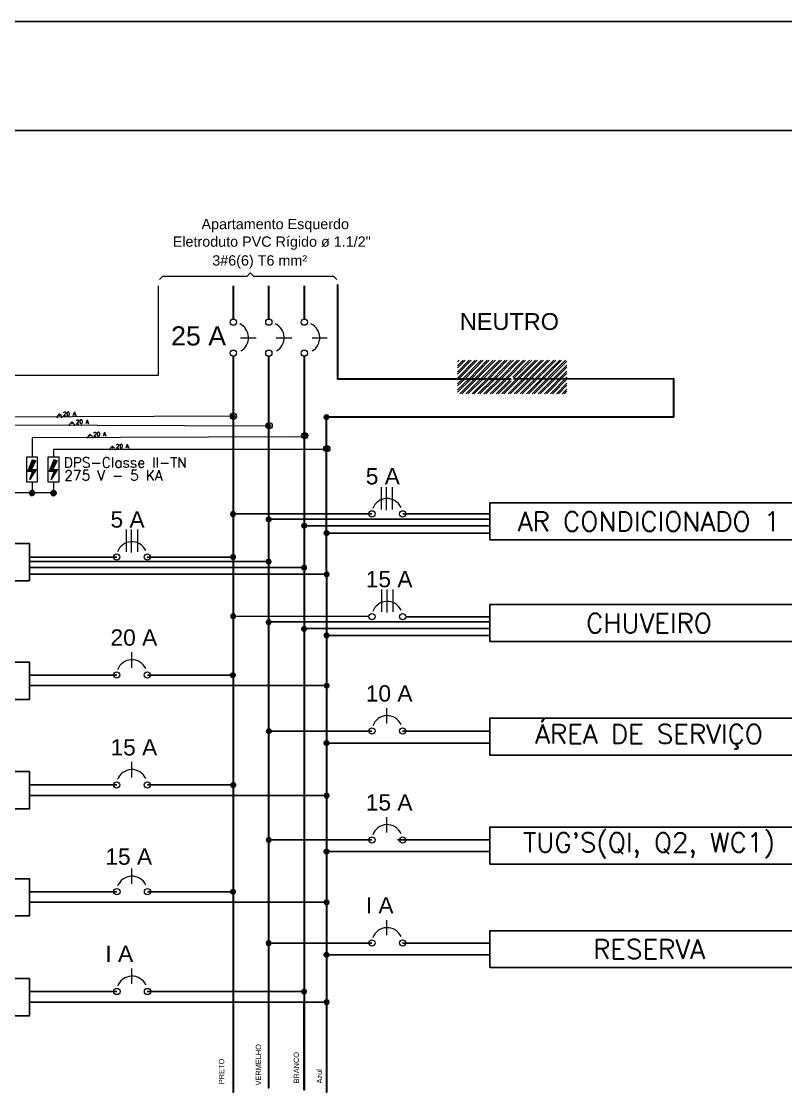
# Model space of a CAD drawing. Header units: metres. Extents: x 2426 to 2593, y 1997 to 2034.
# Drawn here: x 2467.56 to 2471.34, y 2015.86 to 2021.16 of the extents above; entities that cross this region are included whole.
import ezdxf

# ---------------------------------------------------------------- set-up
doc = ezdxf.new("R2010")
doc.units = ezdxf.units.M
for name, color, linetype in [('PDF3_COTA', 7, 'Continuous'), ('PDF3_DI-Barramento Fase 1', 6, 'Continuous'), ('PDF3_DI-Barramento Fase 2', 6, 'Continuous'), ('PDF3_DI-Barramento Fase 3', 4, 'Continuous'), ('PDF3_DI-Disjuntor', 7, 'Continuous'), ('PDF3_DI-Textos do diagrama', 7, 'Continuous'), ('PDF3_DIAGRAMA', 7, 'Continuous'), ('PDF3_eletrodutos', 3, 'Continuous'), ('PDF3_Text', 7, 'Continuous'), ('VISTA FRONTAL', 7, 'Continuous')]:
    doc.layers.add(name, color=color, linetype=linetype)
doc.layers.add('PDF3_DI-Linhas do diagrama', color=7, linetype='Continuous', true_color=0xdcdcdc)
doc.styles.add('N', font='romans.shx', dxfattribs={"height": 0.13})
doc.styles.add('PDF Arial', font='arial.ttf')

msp = doc.modelspace()

# ---------------------------------------------------------------- linework, layer by layer
at = {"layer": 'PDF3_COTA'}
for p, q in [((2468.7881, 2018.7009), (2469.8805, 2018.7009)), ((2469.0746, 2018.6324), (2469.8771, 2018.6324)), ((2467.6069, 2018.4917), (2468.7841, 2018.4917)), ((2467.6069, 2018.4291), (2469.0732, 2018.4291)), ((2469.8767, 2018.194), (2468.7868, 2018.194)), ((2469.882, 2018.1272), (2469.0756, 2018.1272))]:
    msp.add_line(p, q, dxfattribs=at)
at = {"layer": 'PDF3_COTA', "lineweight": 25}
for points in [[(2469.8814, 2018.599), (2469.8814, 2018.7816), (2472.3049, 2018.7816), (2472.3049, 2018.599), (2470.0493, 2018.599)], [(2465.2, 2018.3974), (2465.2, 2018.5816), (2467.6039, 2018.5816), (2467.6039, 2018.3974)], [(2469.8814, 2018.0964), (2469.8814, 2018.279), (2472.3049, 2018.279), (2472.3049, 2018.0964), (2470.0493, 2018.0964)], [(2465.2, 2017.8108), (2465.2, 2017.995), (2467.6039, 2017.995), (2467.6039, 2017.8108)], [(2469.8814, 2017.5343), (2469.8814, 2017.7169), (2472.3049, 2017.7169), (2472.3049, 2017.5343), (2470.0493, 2017.5343)], [(2465.2, 2017.269), (2465.2, 2017.4533), (2467.6039, 2017.4533), (2467.6039, 2017.269)], [(2469.8814, 2016.9963), (2469.8814, 2017.1789), (2472.3049, 2017.1789), (2472.3049, 2016.9963), (2470.0493, 2016.9963)], [(2465.2, 2016.7396), (2465.2, 2016.9238), (2467.6039, 2016.9238), (2467.6039, 2016.7396)], [(2469.8814, 2016.4841), (2469.8814, 2016.6666), (2472.3049, 2016.6666), (2472.3049, 2016.4841), (2470.0493, 2016.4841)], [(2465.2, 2016.2457), (2465.2, 2016.4299), (2467.6039, 2016.4299), (2467.6039, 2016.2457)]]:
    msp.add_lwpolyline(points, close=True, dxfattribs=at)
for points in [[(2468.6196, 2018.7278), (2469.2978, 2018.7278)], [(2469.4515, 2018.7278), (2469.8814, 2018.7278)], [(2468.9631, 2018.6691), (2469.8814, 2018.6691)], [(2467.6039, 2018.5142), (2468.036, 2018.5142)], [(2468.6134, 2018.5142), (2468.1863, 2018.5142)], [(2468.9617, 2018.462), (2467.6039, 2018.462)], [(2468.6126, 2018.2219), (2469.2831, 2018.2197)], [(2469.4657, 2018.2191), (2469.4738, 2018.2191)], [(2469.4657, 2018.2191), (2469.8814, 2018.2191)], [(2468.9611, 2018.1604), (2469.8814, 2018.1604)], [(2467.6039, 2017.9306), (2468.036, 2017.9306)], [(2468.6114, 2017.9306), (2468.1876, 2017.9306)], [(2469.0712, 2017.8784), (2467.6039, 2017.8784)], [(2468.7881, 2017.6534), (2469.2978, 2017.6534)], [(2469.4494, 2017.6534), (2469.8814, 2017.6534)], [(2469.0712, 2017.5947), (2469.8814, 2017.5947)], [(2467.6039, 2017.3877), (2468.036, 2017.3877)], [(2468.6123, 2017.3877), (2468.1876, 2017.3877)], [(2469.0712, 2017.3355), (2467.6039, 2017.3355)], [(2468.7892, 2017.1154), (2469.2978, 2017.1154)], [(2469.4241, 2017.1154), (2469.8814, 2017.1154)], [(2469.0712, 2017.0584), (2469.8814, 2017.0584)], [(2467.6039, 2016.8595), (2468.036, 2016.8595)], [(2468.6087, 2016.8595), (2468.1876, 2016.8595)], [(2469.0712, 2016.8073), (2467.6039, 2016.8073)], [(2468.7872, 2016.6052), (2469.2978, 2016.6052)], [(2469.4494, 2016.6052), (2469.8814, 2016.6052)], [(2469.0712, 2016.5481), (2469.8814, 2016.5481)], [(2467.6039, 2016.3655), (2468.036, 2016.3655)], [(2468.9635, 2016.3655), (2468.1872, 2016.3655)], [(2469.0712, 2016.3134), (2467.6039, 2016.3134)]]:
    msp.add_lwpolyline(points, dxfattribs=at)
at = {"layer": 'PDF3_DI-Barramento Fase 1', "lineweight": 30}
for points in [[(2468.6114, 2019.8559), (2468.6114, 2019.6896)], [(2468.7875, 2019.8559), (2468.7875, 2019.6896)], [(2468.9636, 2019.8559), (2468.9636, 2019.6896)], [(2468.6114, 2019.507), (2468.6114, 2015.8688), (2468.6114, 2015.8688)]]:
    msp.add_lwpolyline(points, dxfattribs=at)
at = {"layer": 'PDF3_DI-Barramento Fase 2', "lineweight": 30}
msp.add_lwpolyline([(2468.7875, 2019.507), (2468.7875, 2015.8902), (2468.7875, 2015.8902)], dxfattribs=at)
at = {"layer": 'PDF3_DI-Barramento Fase 3', "lineweight": 30}
for points in [[(2469.1282, 2019.8624), (2469.1282, 2019.3962), (2469.9874, 2019.3962)], [(2469.9988, 2019.3962), (2470.7895, 2019.3978), (2470.7895, 2019.2054), (2469.1625, 2019.2054)], [(2469.5749, 2019.2054), (2469.0728, 2019.2054), (2469.0744, 2017.6893), (2469.0744, 2015.8688), (2469.0744, 2015.8688)]]:
    msp.add_lwpolyline(points, dxfattribs=at)
at = {"layer": 'PDF3_DI-Barramento Fase 3', "color": 6, "lineweight": 30}
msp.add_lwpolyline([(2468.9636, 2019.507), (2468.9636, 2015.8795), (2468.9636, 2016.3134)], dxfattribs=at)
at = {"layer": 'PDF3_DI-Disjuntor', "transparency": 33554559}
for points in [[(2467.6007, 2018.9478), (2467.6317, 2018.9381), (2467.5958, 2018.9381)], [(2467.6186, 2018.9902), (2467.6137, 2018.9478), (2467.6007, 2018.9478)], [(2467.6382, 2018.9478), (2467.6007, 2018.9478), (2467.6317, 2018.9381)], [(2467.6349, 2018.9902), (2467.6186, 2018.9902), (2467.6137, 2018.9478)], [(2467.6202, 2018.9968), (2467.6349, 2018.9902), (2467.6186, 2018.9902)], [(2467.7066, 2018.9478), (2467.736, 2018.9381), (2467.7018, 2018.9381)], [(2467.7229, 2018.9902), (2467.7197, 2018.9478), (2467.7066, 2018.9478)], [(2467.7425, 2018.9478), (2467.7066, 2018.9478), (2467.736, 2018.9381)], [(2467.7409, 2018.9902), (2467.7229, 2018.9902), (2467.7197, 2018.9478)], [(2467.7262, 2018.9968), (2467.7409, 2018.9902), (2467.7229, 2018.9902)], [(2467.6202, 2018.9381), (2467.6317, 2018.9381), (2467.6056, 2018.8973)], [(2467.7262, 2018.9381), (2467.736, 2018.9381), (2467.7115, 2018.8973)]]:
    msp.add_solid(points, dxfattribs=at)
at = {"layer": 'PDF3_DI-Linhas do diagrama', "lineweight": 20}
for centre in [(2468.6123, 2019.2111), (2468.79, 2019.1639), (2468.966, 2019.1149), (2469.0752, 2019.0497)]:
    msp.add_circle(centre, 0.0155, dxfattribs=at)
at = {"layer": 'PDF3_DI-Linhas do diagrama', "transparency": 33554559}
for points in [[(2468.6017, 2019.2185), (2468.6114, 2019.2103), (2468.5984, 2019.2103)], [(2468.6114, 2019.2234), (2468.6017, 2019.2185), (2468.6114, 2019.2103)], [(2468.6114, 2019.2103), (2468.6196, 2019.2185), (2468.6114, 2019.2234)], [(2468.6245, 2019.2103), (2468.6114, 2019.2103), (2468.6196, 2019.2185)], [(2468.5984, 2019.2103), (2468.6017, 2019.2022), (2468.6114, 2019.2103)], [(2468.6017, 2019.2022), (2468.6114, 2019.2103), (2468.6114, 2019.1973)], [(2468.6114, 2019.2103), (2468.6114, 2019.1973), (2468.6196, 2019.2022)], [(2468.6196, 2019.2022), (2468.6245, 2019.2103), (2468.6114, 2019.2103)], [(2468.7777, 2019.1712), (2468.7875, 2019.163), (2468.7745, 2019.163)], [(2468.7745, 2019.163), (2468.7777, 2019.1533), (2468.7875, 2019.163)], [(2468.7875, 2019.1745), (2468.7777, 2019.1712), (2468.7875, 2019.163)], [(2468.7777, 2019.1533), (2468.7875, 2019.163), (2468.7875, 2019.15)], [(2468.7875, 2019.163), (2468.7957, 2019.1712), (2468.7875, 2019.1745)], [(2468.7989, 2019.163), (2468.7875, 2019.163), (2468.7957, 2019.1712)], [(2468.7875, 2019.163), (2468.7875, 2019.15), (2468.7957, 2019.1533)], [(2468.7957, 2019.1533), (2468.7989, 2019.163), (2468.7875, 2019.163)], [(2468.9571, 2019.1239), (2468.9668, 2019.1158), (2468.9538, 2019.1158)], [(2468.9538, 2019.1158), (2468.9571, 2019.106), (2468.9668, 2019.1158)], [(2468.9668, 2019.1272), (2468.9571, 2019.1239), (2468.9668, 2019.1158)], [(2468.9571, 2019.106), (2468.9668, 2019.1158), (2468.9668, 2019.1027)], [(2468.9668, 2019.1158), (2468.975, 2019.1239), (2468.9668, 2019.1272)], [(2468.9782, 2019.1158), (2468.9668, 2019.1158), (2468.975, 2019.1239)], [(2468.9668, 2019.1158), (2468.9668, 2019.1027), (2468.975, 2019.106)], [(2468.975, 2019.106), (2468.9782, 2019.1158), (2468.9668, 2019.1158)], [(2469.0663, 2019.0587), (2469.0761, 2019.0489), (2469.063, 2019.0489)], [(2469.0761, 2019.062), (2469.0663, 2019.0587), (2469.0761, 2019.0489)], [(2469.0761, 2019.0489), (2469.0842, 2019.0587), (2469.0761, 2019.062)], [(2469.0875, 2019.0489), (2469.0761, 2019.0489), (2469.0842, 2019.0587)], [(2469.063, 2019.0489), (2469.0663, 2019.0408), (2469.0761, 2019.0489)], [(2469.0663, 2019.0408), (2469.0761, 2019.0489), (2469.0761, 2019.0359)], [(2469.0761, 2019.0489), (2469.0761, 2019.0359), (2469.0842, 2019.0408)], [(2469.0842, 2019.0408), (2469.0875, 2019.0489), (2469.0761, 2019.0489)], [(2468.6114, 2018.7278), (2468.5984, 2018.7343), (2468.5968, 2018.7278)], [(2468.6033, 2018.7408), (2468.6114, 2018.7278), (2468.5984, 2018.7343)], [(2468.6114, 2018.7424), (2468.6033, 2018.7408), (2468.6114, 2018.7278)], [(2468.6114, 2018.7278), (2468.6196, 2018.7408), (2468.6114, 2018.7424)], [(2468.6245, 2018.7343), (2468.6114, 2018.7278), (2468.6196, 2018.7408)], [(2468.6261, 2018.7278), (2468.6245, 2018.7343), (2468.6114, 2018.7278)], [(2468.5968, 2018.7278), (2468.5984, 2018.7196), (2468.6114, 2018.7278)], [(2468.5984, 2018.7196), (2468.6114, 2018.7278), (2468.6033, 2018.7131)], [(2468.6114, 2018.7278), (2468.6033, 2018.7131), (2468.6114, 2018.7115)], [(2468.6114, 2018.7115), (2468.6196, 2018.7131), (2468.6114, 2018.7278)], [(2468.6196, 2018.7131), (2468.6114, 2018.7278), (2468.6245, 2018.7196)], [(2468.6114, 2018.7278), (2468.6245, 2018.7196), (2468.6261, 2018.7278)], [(2468.7871, 2018.7004), (2468.774, 2018.7085), (2468.7724, 2018.7004)], [(2468.7724, 2018.7004), (2468.774, 2018.6922), (2468.7871, 2018.7004)], [(2468.7806, 2018.7134), (2468.7871, 2018.7004), (2468.774, 2018.7085)], [(2468.774, 2018.6922), (2468.7871, 2018.7004), (2468.7806, 2018.6873)], [(2468.7871, 2018.7151), (2468.7806, 2018.7134), (2468.7871, 2018.7004)], [(2468.7871, 2018.7004), (2468.7806, 2018.6873), (2468.7871, 2018.6857)], [(2468.7871, 2018.7004), (2468.7952, 2018.7134), (2468.7871, 2018.7151)], [(2468.8018, 2018.7085), (2468.7871, 2018.7004), (2468.7952, 2018.7134)], [(2468.8034, 2018.7004), (2468.8018, 2018.7085), (2468.7871, 2018.7004)], [(2468.7871, 2018.6857), (2468.7952, 2018.6873), (2468.7871, 2018.7004)], [(2468.7952, 2018.6873), (2468.7871, 2018.7004), (2468.8018, 2018.6922)], [(2468.7871, 2018.7004), (2468.8018, 2018.6922), (2468.8034, 2018.7004)], [(2468.9561, 2018.6823), (2468.9627, 2018.6692), (2468.9496, 2018.6774)], [(2468.9627, 2018.6839), (2468.9561, 2018.6823), (2468.9627, 2018.6692)], [(2468.9627, 2018.6692), (2468.9708, 2018.6823), (2468.9627, 2018.6839)], [(2468.9773, 2018.6774), (2468.9627, 2018.6692), (2468.9708, 2018.6823)], [(2468.9627, 2018.6692), (2468.9496, 2018.6774), (2468.948, 2018.6692)], [(2468.948, 2018.6692), (2468.9496, 2018.6611), (2468.9627, 2018.6692)], [(2468.9496, 2018.6611), (2468.9627, 2018.6692), (2468.9561, 2018.6562)], [(2468.9627, 2018.6692), (2468.9561, 2018.6562), (2468.9627, 2018.6546)], [(2468.979, 2018.6692), (2468.9773, 2018.6774), (2468.9627, 2018.6692)], [(2468.9627, 2018.6546), (2468.9708, 2018.6562), (2468.9627, 2018.6692)], [(2468.9708, 2018.6562), (2468.9627, 2018.6692), (2468.9773, 2018.6611)], [(2468.9627, 2018.6692), (2468.9773, 2018.6611), (2468.979, 2018.6692)], [(2469.0731, 2018.6327), (2469.0601, 2018.6408), (2469.0585, 2018.6327)], [(2469.0585, 2018.6327), (2469.0601, 2018.6245), (2469.0731, 2018.6327)], [(2469.0666, 2018.6457), (2469.0731, 2018.6327), (2469.0601, 2018.6408)], [(2469.0601, 2018.6245), (2469.0731, 2018.6327), (2469.0666, 2018.6196)], [(2469.0731, 2018.6473), (2469.0666, 2018.6457), (2469.0731, 2018.6327)], [(2469.0731, 2018.6327), (2469.0666, 2018.6196), (2469.0731, 2018.618)], [(2469.0731, 2018.6327), (2469.0813, 2018.6457), (2469.0731, 2018.6473)], [(2469.0878, 2018.6408), (2469.0731, 2018.6327), (2469.0813, 2018.6457)], [(2469.0894, 2018.6327), (2469.0878, 2018.6408), (2469.0731, 2018.6327)], [(2469.0731, 2018.618), (2469.0813, 2018.6196), (2469.0731, 2018.6327)], [(2469.0813, 2018.6196), (2469.0731, 2018.6327), (2469.0878, 2018.6245)], [(2469.0731, 2018.6327), (2469.0878, 2018.6245), (2469.0894, 2018.6327)], [(2468.6118, 2018.5149), (2468.5988, 2018.523), (2468.5972, 2018.5149)], [(2468.6037, 2018.5279), (2468.6118, 2018.5149), (2468.5988, 2018.523)], [(2468.6118, 2018.5295), (2468.6037, 2018.5279), (2468.6118, 2018.5149)], [(2468.6118, 2018.5149), (2468.62, 2018.5279), (2468.6118, 2018.5295)], [(2468.6249, 2018.523), (2468.6118, 2018.5149), (2468.62, 2018.5279)], [(2468.6265, 2018.5149), (2468.6249, 2018.523), (2468.6118, 2018.5149)], [(2468.5972, 2018.5149), (2468.5988, 2018.5067), (2468.6118, 2018.5149)], [(2468.5988, 2018.5067), (2468.6118, 2018.5149), (2468.6037, 2018.5018)], [(2468.6118, 2018.5149), (2468.6037, 2018.5018), (2468.6118, 2018.5002)], [(2468.6118, 2018.5002), (2468.62, 2018.5018), (2468.6118, 2018.5149)], [(2468.62, 2018.5018), (2468.6118, 2018.5149), (2468.6249, 2018.5067)], [(2468.6118, 2018.5149), (2468.6249, 2018.5067), (2468.6265, 2018.5149)], [(2468.7876, 2018.4917), (2468.7745, 2018.4999), (2468.7729, 2018.4917)], [(2468.7729, 2018.4917), (2468.7745, 2018.4836), (2468.7876, 2018.4917)], [(2468.7794, 2018.5048), (2468.7876, 2018.4917), (2468.7745, 2018.4999)], [(2468.7745, 2018.4836), (2468.7876, 2018.4917), (2468.7794, 2018.4787)], [(2468.7876, 2018.5064), (2468.7794, 2018.5048), (2468.7876, 2018.4917)], [(2468.7876, 2018.4917), (2468.7794, 2018.4787), (2468.7876, 2018.4771)], [(2468.7876, 2018.4917), (2468.7957, 2018.5048), (2468.7876, 2018.5064)], [(2468.8006, 2018.4999), (2468.7876, 2018.4917), (2468.7957, 2018.5048)], [(2468.8022, 2018.4917), (2468.8006, 2018.4999), (2468.7876, 2018.4917)], [(2468.7876, 2018.4771), (2468.7957, 2018.4787), (2468.7876, 2018.4917)], [(2468.7957, 2018.4787), (2468.7876, 2018.4917), (2468.8006, 2018.4836)], [(2468.7876, 2018.4917), (2468.8006, 2018.4836), (2468.8022, 2018.4917)], [(2468.963, 2018.462), (2468.95, 2018.4702), (2468.9483, 2018.462)], [(2468.9549, 2018.4751), (2468.963, 2018.462), (2468.95, 2018.4702)], [(2468.963, 2018.4767), (2468.9549, 2018.4751), (2468.963, 2018.462)], [(2468.963, 2018.462), (2468.9712, 2018.4751), (2468.963, 2018.4767)], [(2468.976, 2018.4702), (2468.963, 2018.462), (2468.9712, 2018.4751)], [(2468.9777, 2018.462), (2468.976, 2018.4702), (2468.963, 2018.462)], [(2468.9483, 2018.462), (2468.95, 2018.4539), (2468.963, 2018.462)], [(2468.95, 2018.4539), (2468.963, 2018.462), (2468.9549, 2018.449)], [(2468.963, 2018.462), (2468.9549, 2018.449), (2468.963, 2018.4474)], [(2468.963, 2018.4474), (2468.9712, 2018.449), (2468.963, 2018.462)], [(2468.9712, 2018.449), (2468.963, 2018.462), (2468.976, 2018.4539)], [(2468.963, 2018.462), (2468.976, 2018.4539), (2468.9777, 2018.462)], [(2469.0744, 2018.4291), (2469.0614, 2018.4372), (2469.0598, 2018.4291)], [(2469.0598, 2018.4291), (2469.0614, 2018.4209), (2469.0744, 2018.4291)], [(2469.0663, 2018.4421), (2469.0744, 2018.4291), (2469.0614, 2018.4372)], [(2469.0614, 2018.4209), (2469.0744, 2018.4291), (2469.0663, 2018.416)], [(2469.0744, 2018.4437), (2469.0663, 2018.4421), (2469.0744, 2018.4291)], [(2469.0744, 2018.4291), (2469.0663, 2018.416), (2469.0744, 2018.4144)], [(2469.0744, 2018.4291), (2469.0826, 2018.4421), (2469.0744, 2018.4437)], [(2469.0875, 2018.4372), (2469.0744, 2018.4291), (2469.0826, 2018.4421)], [(2469.0891, 2018.4291), (2469.0875, 2018.4372), (2469.0744, 2018.4291)], [(2469.0744, 2018.4144), (2469.0826, 2018.416), (2469.0744, 2018.4291)], [(2469.0826, 2018.416), (2469.0744, 2018.4291), (2469.0875, 2018.4209)], [(2469.0744, 2018.4291), (2469.0875, 2018.4209), (2469.0891, 2018.4291)], [(2468.6119, 2018.2226), (2468.5988, 2018.2291), (2468.5972, 2018.2226)], [(2468.5972, 2018.2226), (2468.5988, 2018.2144), (2468.6119, 2018.2226)], [(2468.6054, 2018.2356), (2468.6119, 2018.2226), (2468.5988, 2018.2291)], [(2468.5988, 2018.2144), (2468.6119, 2018.2226), (2468.6054, 2018.2079)], [(2468.6119, 2018.2373), (2468.6054, 2018.2356), (2468.6119, 2018.2226)], [(2468.6119, 2018.2226), (2468.6054, 2018.2079), (2468.6119, 2018.2063)], [(2468.6119, 2018.2226), (2468.62, 2018.2356), (2468.6119, 2018.2373)], [(2468.6249, 2018.2291), (2468.6119, 2018.2226), (2468.62, 2018.2356)], [(2468.6282, 2018.2226), (2468.6249, 2018.2291), (2468.6119, 2018.2226)], [(2468.6119, 2018.2063), (2468.62, 2018.2079), (2468.6119, 2018.2226)], [(2468.62, 2018.2079), (2468.6119, 2018.2226), (2468.6249, 2018.2144)], [(2468.6119, 2018.2226), (2468.6249, 2018.2144), (2468.6282, 2018.2226)], [(2468.7808, 2018.206), (2468.7873, 2018.193), (2468.7742, 2018.1995)], [(2468.7873, 2018.2076), (2468.7808, 2018.206), (2468.7873, 2018.193)], [(2468.7873, 2018.193), (2468.7954, 2018.206), (2468.7873, 2018.2076)], [(2468.8003, 2018.1995), (2468.7873, 2018.193), (2468.7954, 2018.206)], [(2468.7873, 2018.193), (2468.7742, 2018.1995), (2468.7726, 2018.193)], [(2468.7726, 2018.193), (2468.7742, 2018.1848), (2468.7873, 2018.193)], [(2468.7742, 2018.1848), (2468.7873, 2018.193), (2468.7808, 2018.1783)], [(2468.7873, 2018.193), (2468.7808, 2018.1783), (2468.7873, 2018.1767)], [(2468.8036, 2018.193), (2468.8003, 2018.1995), (2468.7873, 2018.193)], [(2468.7873, 2018.1767), (2468.7954, 2018.1783), (2468.7873, 2018.193)], [(2468.7954, 2018.1783), (2468.7873, 2018.193), (2468.8003, 2018.1848)], [(2468.7873, 2018.193), (2468.8003, 2018.1848), (2468.8036, 2018.193)], [(2468.9623, 2018.1599), (2468.9492, 2018.1665), (2468.9476, 2018.1599)], [(2468.9476, 2018.1599), (2468.9492, 2018.1518), (2468.9623, 2018.1599)], [(2468.9557, 2018.173), (2468.9623, 2018.1599), (2468.9492, 2018.1665)], [(2468.9492, 2018.1518), (2468.9623, 2018.1599), (2468.9557, 2018.1453)], [(2468.9623, 2018.1746), (2468.9557, 2018.173), (2468.9623, 2018.1599)], [(2468.9623, 2018.1599), (2468.9557, 2018.1453), (2468.9623, 2018.1436)], [(2468.9623, 2018.1599), (2468.9704, 2018.173), (2468.9623, 2018.1746)], [(2468.9753, 2018.1665), (2468.9623, 2018.1599), (2468.9704, 2018.173)], [(2468.9786, 2018.1599), (2468.9753, 2018.1665), (2468.9623, 2018.1599)], [(2468.9623, 2018.1436), (2468.9704, 2018.1453), (2468.9623, 2018.1599)], [(2468.9704, 2018.1453), (2468.9623, 2018.1599), (2468.9753, 2018.1518)], [(2468.9623, 2018.1599), (2468.9753, 2018.1518), (2468.9786, 2018.1599)], [(2469.0737, 2018.1273), (2469.0606, 2018.1339), (2469.059, 2018.1273)], [(2469.059, 2018.1273), (2469.0606, 2018.1192), (2469.0737, 2018.1273)], [(2469.0672, 2018.1404), (2469.0737, 2018.1273), (2469.0606, 2018.1339)], [(2469.0606, 2018.1192), (2469.0737, 2018.1273), (2469.0672, 2018.1127)], [(2469.0737, 2018.142), (2469.0672, 2018.1404), (2469.0737, 2018.1273)], [(2469.0737, 2018.1273), (2469.0672, 2018.1127), (2469.0737, 2018.111)], [(2469.0737, 2018.1273), (2469.0818, 2018.1404), (2469.0737, 2018.142)], [(2469.0867, 2018.1339), (2469.0737, 2018.1273), (2469.0818, 2018.1404)], [(2469.09, 2018.1273), (2469.0867, 2018.1339), (2469.0737, 2018.1273)], [(2469.0737, 2018.111), (2469.0818, 2018.1127), (2469.0737, 2018.1273)], [(2469.0818, 2018.1127), (2469.0737, 2018.1273), (2469.0867, 2018.1192)], [(2469.0737, 2018.1273), (2469.0867, 2018.1192), (2469.09, 2018.1273)], [(2468.6098, 2017.9297), (2468.5968, 2017.9378), (2468.5951, 2017.9297)], [(2468.6033, 2017.9427), (2468.6098, 2017.9297), (2468.5968, 2017.9378)], [(2468.6098, 2017.946), (2468.6033, 2017.9427), (2468.6098, 2017.9297)], [(2468.6098, 2017.9297), (2468.618, 2017.9427), (2468.6098, 2017.946)], [(2468.6245, 2017.9378), (2468.6098, 2017.9297), (2468.618, 2017.9427)], [(2468.6261, 2017.9297), (2468.6245, 2017.9378), (2468.6098, 2017.9297)], [(2468.5951, 2017.9297), (2468.5968, 2017.9231), (2468.6098, 2017.9297)], [(2468.5968, 2017.9231), (2468.6098, 2017.9297), (2468.6033, 2017.9166)], [(2468.6098, 2017.9297), (2468.6033, 2017.9166), (2468.6098, 2017.915)], [(2468.6098, 2017.915), (2468.618, 2017.9166), (2468.6098, 2017.9297)], [(2468.618, 2017.9166), (2468.6098, 2017.9297), (2468.6245, 2017.9231)], [(2468.6098, 2017.9297), (2468.6245, 2017.9231), (2468.6261, 2017.9297)], [(2469.0744, 2017.8784), (2469.0614, 2017.8866), (2469.0598, 2017.8784)], [(2469.0663, 2017.8914), (2469.0744, 2017.8784), (2469.0614, 2017.8866)], [(2469.0744, 2017.8947), (2469.0663, 2017.8914), (2469.0744, 2017.8784)], [(2469.0744, 2017.8784), (2469.0826, 2017.8914), (2469.0744, 2017.8947)], [(2469.0875, 2017.8866), (2469.0744, 2017.8784), (2469.0826, 2017.8914)], [(2469.0891, 2017.8784), (2469.0875, 2017.8866), (2469.0744, 2017.8784)], [(2469.0598, 2017.8784), (2469.0614, 2017.8719), (2469.0744, 2017.8784)], [(2469.0614, 2017.8719), (2469.0744, 2017.8784), (2469.0663, 2017.8654)], [(2469.0744, 2017.8784), (2469.0663, 2017.8654), (2469.0744, 2017.8637)], [(2469.0744, 2017.8637), (2469.0826, 2017.8654), (2469.0744, 2017.8784)], [(2469.0826, 2017.8654), (2469.0744, 2017.8784), (2469.0875, 2017.8719)], [(2469.0744, 2017.8784), (2469.0875, 2017.8719), (2469.0891, 2017.8784)], [(2468.7887, 2017.6534), (2468.7757, 2017.6599), (2468.7724, 2017.6534)], [(2468.7724, 2017.6534), (2468.7757, 2017.6453), (2468.7887, 2017.6534)], [(2468.7806, 2017.6665), (2468.7887, 2017.6534), (2468.7757, 2017.6599)], [(2468.7757, 2017.6453), (2468.7887, 2017.6534), (2468.7806, 2017.6404)], [(2468.7887, 2017.6681), (2468.7806, 2017.6665), (2468.7887, 2017.6534)], [(2468.7887, 2017.6534), (2468.7806, 2017.6404), (2468.7887, 2017.6371)], [(2468.7887, 2017.6534), (2468.7953, 2017.6665), (2468.7887, 2017.6681)], [(2468.8018, 2017.6599), (2468.7887, 2017.6534), (2468.7953, 2017.6665)], [(2468.8034, 2017.6534), (2468.8018, 2017.6599), (2468.7887, 2017.6534)], [(2468.7887, 2017.6371), (2468.7953, 2017.6404), (2468.7887, 2017.6534)], [(2468.7953, 2017.6404), (2468.7887, 2017.6534), (2468.8018, 2017.6453)], [(2468.7887, 2017.6534), (2468.8018, 2017.6453), (2468.8034, 2017.6534)], [(2469.0728, 2017.5947), (2469.0598, 2017.6029), (2469.0581, 2017.5947)], [(2469.0581, 2017.5947), (2469.0598, 2017.5866), (2469.0728, 2017.5947)], [(2469.0663, 2017.6078), (2469.0728, 2017.5947), (2469.0598, 2017.6029)], [(2469.0598, 2017.5866), (2469.0728, 2017.5947), (2469.0663, 2017.5817)], [(2469.0728, 2017.6094), (2469.0663, 2017.6078), (2469.0728, 2017.5947)], [(2469.0728, 2017.5947), (2469.0663, 2017.5817), (2469.0728, 2017.5801)], [(2469.0728, 2017.5947), (2469.081, 2017.6078), (2469.0728, 2017.6094)], [(2469.0875, 2017.6029), (2469.0728, 2017.5947), (2469.081, 2017.6078)], [(2469.0891, 2017.5947), (2469.0875, 2017.6029), (2469.0728, 2017.5947)], [(2469.0728, 2017.5801), (2469.081, 2017.5817), (2469.0728, 2017.5947)], [(2469.081, 2017.5817), (2469.0728, 2017.5947), (2469.0875, 2017.5866)], [(2469.0728, 2017.5947), (2469.0875, 2017.5866), (2469.0891, 2017.5947)], [(2468.6117, 2017.3877), (2468.5987, 2017.3942), (2468.597, 2017.3877)], [(2468.597, 2017.3877), (2468.5987, 2017.3795), (2468.6117, 2017.3877)], [(2468.6052, 2017.4007), (2468.6117, 2017.3877), (2468.5987, 2017.3942)], [(2468.5987, 2017.3795), (2468.6117, 2017.3877), (2468.6052, 2017.373)], [(2468.6117, 2017.4024), (2468.6052, 2017.4007), (2468.6117, 2017.3877)], [(2468.6117, 2017.3877), (2468.6052, 2017.373), (2468.6117, 2017.3714)], [(2468.6117, 2017.3877), (2468.6199, 2017.4007), (2468.6117, 2017.4024)], [(2468.6264, 2017.3942), (2468.6117, 2017.3877), (2468.6199, 2017.4007)], [(2468.628, 2017.3877), (2468.6264, 2017.3942), (2468.6117, 2017.3877)], [(2468.6117, 2017.3714), (2468.6199, 2017.373), (2468.6117, 2017.3877)], [(2468.6199, 2017.373), (2468.6117, 2017.3877), (2468.6264, 2017.3795)], [(2468.6117, 2017.3877), (2468.6264, 2017.3795), (2468.628, 2017.3877)], [(2469.0744, 2017.3355), (2469.0614, 2017.342), (2469.0598, 2017.3355)], [(2469.0598, 2017.3355), (2469.0614, 2017.3274), (2469.0744, 2017.3355)], [(2469.0663, 2017.3486), (2469.0744, 2017.3355), (2469.0614, 2017.342)], [(2469.0614, 2017.3274), (2469.0744, 2017.3355), (2469.0663, 2017.3209)], [(2469.0744, 2017.3502), (2469.0663, 2017.3486), (2469.0744, 2017.3355)], [(2469.0744, 2017.3355), (2469.0663, 2017.3209), (2469.0744, 2017.3192)], [(2469.0744, 2017.3355), (2469.0826, 2017.3486), (2469.0744, 2017.3502)], [(2469.0875, 2017.342), (2469.0744, 2017.3355), (2469.0826, 2017.3486)], [(2469.0891, 2017.3355), (2469.0875, 2017.342), (2469.0744, 2017.3355)], [(2469.0744, 2017.3192), (2469.0826, 2017.3209), (2469.0744, 2017.3355)], [(2469.0826, 2017.3209), (2469.0744, 2017.3355), (2469.0875, 2017.3274)], [(2469.0744, 2017.3355), (2469.0875, 2017.3274), (2469.0891, 2017.3355)], [(2468.788, 2017.1154), (2468.775, 2017.1236), (2468.7733, 2017.1154)], [(2468.7733, 2017.1154), (2468.775, 2017.1089), (2468.788, 2017.1154)], [(2468.7798, 2017.1285), (2468.788, 2017.1154), (2468.775, 2017.1236)], [(2468.775, 2017.1089), (2468.788, 2017.1154), (2468.7798, 2017.1024)], [(2468.788, 2017.1317), (2468.7798, 2017.1285), (2468.788, 2017.1154)], [(2468.788, 2017.1154), (2468.7798, 2017.1024), (2468.788, 2017.1008)], [(2468.788, 2017.1154), (2468.7961, 2017.1285), (2468.788, 2017.1317)], [(2468.801, 2017.1236), (2468.788, 2017.1154), (2468.7961, 2017.1285)], [(2468.8027, 2017.1154), (2468.801, 2017.1236), (2468.788, 2017.1154)], [(2468.788, 2017.1008), (2468.7961, 2017.1024), (2468.788, 2017.1154)], [(2468.7961, 2017.1024), (2468.788, 2017.1154), (2468.801, 2017.1089)], [(2468.788, 2017.1154), (2468.801, 2017.1089), (2468.8027, 2017.1154)], [(2469.0728, 2017.0584), (2469.0598, 2017.0649), (2469.0581, 2017.0584)], [(2469.0581, 2017.0584), (2469.0598, 2017.0502), (2469.0728, 2017.0584)], [(2469.0663, 2017.0714), (2469.0728, 2017.0584), (2469.0598, 2017.0649)], [(2469.0598, 2017.0502), (2469.0728, 2017.0584), (2469.0663, 2017.0453)], [(2469.0728, 2017.0731), (2469.0663, 2017.0714), (2469.0728, 2017.0584)], [(2469.0728, 2017.0584), (2469.0663, 2017.0453), (2469.0728, 2017.0421)], [(2469.0728, 2017.0584), (2469.081, 2017.0714), (2469.0728, 2017.0731)], [(2469.0875, 2017.0649), (2469.0728, 2017.0584), (2469.081, 2017.0714)], [(2469.0891, 2017.0584), (2469.0875, 2017.0649), (2469.0728, 2017.0584)], [(2469.0728, 2017.0421), (2469.081, 2017.0453), (2469.0728, 2017.0584)], [(2469.081, 2017.0453), (2469.0728, 2017.0584), (2469.0875, 2017.0502)], [(2469.0728, 2017.0584), (2469.0875, 2017.0502), (2469.0891, 2017.0584)], [(2468.6108, 2016.8595), (2468.5977, 2016.8676), (2468.5961, 2016.8595)], [(2468.5961, 2016.8595), (2468.5977, 2016.8513), (2468.6108, 2016.8595)], [(2468.6043, 2016.8725), (2468.6108, 2016.8595), (2468.5977, 2016.8676)], [(2468.5977, 2016.8513), (2468.6108, 2016.8595), (2468.6043, 2016.8464)], [(2468.6108, 2016.8742), (2468.6043, 2016.8725), (2468.6108, 2016.8595)], [(2468.6108, 2016.8595), (2468.6043, 2016.8464), (2468.6108, 2016.8448)], [(2468.6108, 2016.8595), (2468.6189, 2016.8725), (2468.6108, 2016.8742)], [(2468.6238, 2016.8676), (2468.6108, 2016.8595), (2468.6189, 2016.8725)], [(2468.6271, 2016.8595), (2468.6238, 2016.8676), (2468.6108, 2016.8595)], [(2468.6108, 2016.8448), (2468.6189, 2016.8464), (2468.6108, 2016.8595)], [(2468.6189, 2016.8464), (2468.6108, 2016.8595), (2468.6238, 2016.8513)], [(2468.6108, 2016.8595), (2468.6238, 2016.8513), (2468.6271, 2016.8595)], [(2469.0744, 2016.8073), (2469.0614, 2016.8155), (2469.0598, 2016.8073)], [(2469.0598, 2016.8073), (2469.0614, 2016.7992), (2469.0744, 2016.8073)], [(2469.0663, 2016.8204), (2469.0744, 2016.8073), (2469.0614, 2016.8155)], [(2469.0614, 2016.7992), (2469.0744, 2016.8073), (2469.0663, 2016.7943)], [(2469.0744, 2016.822), (2469.0663, 2016.8204), (2469.0744, 2016.8073)], [(2469.0744, 2016.8073), (2469.0663, 2016.7943), (2469.0744, 2016.7926)], [(2469.0744, 2016.8073), (2469.0826, 2016.8204), (2469.0744, 2016.822)], [(2469.0875, 2016.8155), (2469.0744, 2016.8073), (2469.0826, 2016.8204)], [(2469.0891, 2016.8073), (2469.0875, 2016.8155), (2469.0744, 2016.8073)], [(2469.0744, 2016.7926), (2469.0826, 2016.7943), (2469.0744, 2016.8073)], [(2469.0826, 2016.7943), (2469.0744, 2016.8073), (2469.0875, 2016.7992)], [(2469.0744, 2016.8073), (2469.0875, 2016.7992), (2469.0891, 2016.8073)], [(2468.7876, 2016.6052), (2468.7746, 2016.6133), (2468.7729, 2016.6052)], [(2468.7794, 2016.6182), (2468.7876, 2016.6052), (2468.7746, 2016.6133)], [(2468.7876, 2016.6215), (2468.7794, 2016.6182), (2468.7876, 2016.6052)], [(2468.7876, 2016.6052), (2468.7958, 2016.6182), (2468.7876, 2016.6215)], [(2468.8006, 2016.6133), (2468.7876, 2016.6052), (2468.7958, 2016.6182)], [(2468.8023, 2016.6052), (2468.8006, 2016.6133), (2468.7876, 2016.6052)], [(2468.7729, 2016.6052), (2468.7746, 2016.597), (2468.7876, 2016.6052)], [(2468.7746, 2016.597), (2468.7876, 2016.6052), (2468.7794, 2016.5921)], [(2468.7876, 2016.6052), (2468.7794, 2016.5921), (2468.7876, 2016.5905)], [(2468.7876, 2016.5905), (2468.7958, 2016.5921), (2468.7876, 2016.6052)], [(2468.7958, 2016.5921), (2468.7876, 2016.6052), (2468.8006, 2016.597)], [(2468.7876, 2016.6052), (2468.8006, 2016.597), (2468.8023, 2016.6052)], [(2469.0663, 2016.5612), (2469.0728, 2016.5481), (2469.0598, 2016.5546)], [(2469.0728, 2016.5628), (2469.0663, 2016.5612), (2469.0728, 2016.5481)], [(2469.0728, 2016.5481), (2469.081, 2016.5612), (2469.0728, 2016.5628)], [(2469.0875, 2016.5546), (2469.0728, 2016.5481), (2469.081, 2016.5612)], [(2469.0728, 2016.5481), (2469.0598, 2016.5546), (2469.0581, 2016.5481)], [(2469.0581, 2016.5481), (2469.0598, 2016.54), (2469.0728, 2016.5481)], [(2469.0598, 2016.54), (2469.0728, 2016.5481), (2469.0663, 2016.5351)], [(2469.0728, 2016.5481), (2469.0663, 2016.5351), (2469.0728, 2016.5318)], [(2469.0891, 2016.5481), (2469.0875, 2016.5546), (2469.0728, 2016.5481)], [(2469.0728, 2016.5318), (2469.081, 2016.5351), (2469.0728, 2016.5481)], [(2469.081, 2016.5351), (2469.0728, 2016.5481), (2469.0875, 2016.54)], [(2469.0728, 2016.5481), (2469.0875, 2016.54), (2469.0891, 2016.5481)], [(2468.9628, 2016.3655), (2468.9498, 2016.3737), (2468.9465, 2016.3655)], [(2468.9465, 2016.3655), (2468.9498, 2016.359), (2468.9628, 2016.3655)], [(2468.9547, 2016.3786), (2468.9628, 2016.3655), (2468.9498, 2016.3737)], [(2468.9498, 2016.359), (2468.9628, 2016.3655), (2468.9547, 2016.3525)], [(2468.9628, 2016.3818), (2468.9547, 2016.3786), (2468.9628, 2016.3655)], [(2468.9628, 2016.3655), (2468.9547, 2016.3525), (2468.9628, 2016.3508)], [(2468.9628, 2016.3655), (2468.9694, 2016.3786), (2468.9628, 2016.3818)], [(2468.9759, 2016.3737), (2468.9628, 2016.3655), (2468.9694, 2016.3786)], [(2468.9775, 2016.3655), (2468.9759, 2016.3737), (2468.9628, 2016.3655)], [(2468.9628, 2016.3508), (2468.9694, 2016.3525), (2468.9628, 2016.3655)], [(2468.9694, 2016.3525), (2468.9628, 2016.3655), (2468.9759, 2016.359)], [(2468.9628, 2016.3655), (2468.9759, 2016.359), (2468.9775, 2016.3655)], [(2469.0744, 2016.3134), (2469.0614, 2016.3215), (2469.0598, 2016.3134)], [(2469.0598, 2016.3134), (2469.0614, 2016.3068), (2469.0744, 2016.3134)], [(2469.0663, 2016.3264), (2469.0744, 2016.3134), (2469.0614, 2016.3215)], [(2469.0614, 2016.3068), (2469.0744, 2016.3134), (2469.0663, 2016.3003)], [(2469.0744, 2016.3297), (2469.0663, 2016.3264), (2469.0744, 2016.3134)], [(2469.0744, 2016.3134), (2469.0663, 2016.3003), (2469.0744, 2016.2987)], [(2469.0744, 2016.3134), (2469.0826, 2016.3264), (2469.0744, 2016.3297)], [(2469.0875, 2016.3215), (2469.0744, 2016.3134), (2469.0826, 2016.3264)], [(2469.0891, 2016.3134), (2469.0875, 2016.3215), (2469.0744, 2016.3134)], [(2469.0744, 2016.2987), (2469.0826, 2016.3003), (2469.0744, 2016.3134)], [(2469.0826, 2016.3003), (2469.0744, 2016.3134), (2469.0875, 2016.3068)], [(2469.0744, 2016.3134), (2469.0875, 2016.3068), (2469.0891, 2016.3134)]]:
    msp.add_solid(points, dxfattribs=at)
at = {"layer": 'PDF3_DI-Textos do diagrama', "lineweight": 20}
msp.add_lwpolyline([(2468.2479, 2019.8869), (2468.2642, 2019.9032), (2468.6815, 2019.9032), (2468.6962, 2019.9195), (2468.7125, 2019.9032), (2469.1087, 2019.9032), (2469.125, 2019.8869)], dxfattribs=at)
for points in [[(2467.6349, 2018.9902), (2467.6137, 2018.9478), (2467.6382, 2018.9478), (2467.6056, 2018.8973), (2467.6202, 2018.9381), (2467.5958, 2018.9381), (2467.6202, 2018.9968)], [(2467.7409, 2018.9902), (2467.7197, 2018.9478), (2467.7425, 2018.9478), (2467.7115, 2018.8973), (2467.7262, 2018.9381), (2467.7018, 2018.9381), (2467.7262, 2018.9968)]]:
    msp.add_lwpolyline(points, close=True, dxfattribs=at)
at = {"layer": 'PDF3_DIAGRAMA', "color": 1, "lineweight": 5}
for points in [[(2468.6489, 2019.5983), (2468.7256, 2019.5983)], [(2468.825, 2019.5983), (2468.9016, 2019.5983)], [(2469.0027, 2019.5983), (2469.0777, 2019.5983)], [(2467.7535, 2019.2125), (2467.7535, 2019.2244)], [(2467.8149, 2019.173), (2467.8149, 2019.1849)], [(2467.9049, 2019.1112), (2467.9049, 2019.1231)], [(2468.0148, 2019.0524), (2468.0148, 2019.0644)], [(2469.3453, 2018.7493), (2469.3453, 2018.8605)], [(2469.3703, 2018.7465), (2469.3703, 2018.8605)], [(2469.4008, 2018.7493), (2469.4008, 2018.8605)], [(2468.0846, 2018.54), (2468.0846, 2018.6512)], [(2468.1096, 2018.5372), (2468.1096, 2018.6512)], [(2468.1401, 2018.54), (2468.1401, 2018.6512)], [(2469.3481, 2018.2431), (2469.3481, 2018.3543)], [(2469.3731, 2018.2403), (2469.3731, 2018.3543)], [(2469.4037, 2018.2431), (2469.4037, 2018.3543)], [(2468.1101, 2017.9672), (2468.1101, 2018.0439)], [(2469.3728, 2017.6909), (2469.3728, 2017.7675)], [(2468.1101, 2017.4244), (2468.1101, 2017.501)], [(2469.3728, 2017.1521), (2469.3728, 2017.2287)], [(2468.111, 2016.8986), (2468.111, 2016.9736)], [(2469.3728, 2016.6443), (2469.3728, 2016.7193)], [(2468.111, 2016.4046), (2468.111, 2016.4796)]]:
    msp.add_lwpolyline(points, dxfattribs=at)
at = {"layer": 'PDF3_DIAGRAMA', "lineweight": 5}
for points in [[(2468.6261, 2019.2103), (2467.4067, 2019.2054), (2467.4067, 2019.0098)], [(2468.8005, 2019.1614), (2467.5126, 2019.1663), (2467.5126, 2019.0098)], [(2468.9277, 2019.1092), (2467.617, 2019.1044), (2467.617, 2019.0098)], [(2468.9212, 2019.1092), (2468.9734, 2019.1109)], [(2469.0728, 2019.0457), (2467.7229, 2019.0457), (2467.7229, 2019.0098)]]:
    msp.add_lwpolyline(points, dxfattribs=at)
at = {"layer": 'PDF3_DIAGRAMA', "color": 1, "lineweight": 5}
for points in [[(2467.5909, 2019.0098), (2467.6431, 2019.0098), (2467.6431, 2018.8843), (2467.5909, 2018.8843)], [(2467.6969, 2019.0098), (2467.749, 2019.0098), (2467.749, 2018.8843), (2467.6969, 2018.8843)]]:
    msp.add_lwpolyline(points, close=True, dxfattribs=at)
for centre, radius in [((2468.6123, 2019.6758), 0.0155), ((2468.7883, 2019.6758), 0.0155), ((2468.9644, 2019.6758), 0.0155), ((2468.6123, 2019.5225), 0.0155), ((2468.7883, 2019.5225), 0.0155), ((2468.9644, 2019.5225), 0.0155), ((2467.7414, 2019.2068), 0.00241), ((2467.7653, 2019.2068), 0.00241), ((2467.8028, 2019.1672), 0.00241), ((2467.8267, 2019.1672), 0.00241), ((2467.8929, 2019.1055), 0.00241), ((2467.9168, 2019.1055), 0.00241), ((2468.0028, 2019.0467), 0.00241), ((2468.0267, 2019.0467), 0.00241), ((2469.2986, 2018.7278), 0.0155), ((2469.4502, 2018.7278), 0.0155), ((2468.036, 2018.5142), 0.0155), ((2468.1876, 2018.5142), 0.0155), ((2469.2986, 2018.2191), 0.0155), ((2469.4502, 2018.2191), 0.0155), ((2468.036, 2017.9306), 0.0155), ((2468.1876, 2017.9306), 0.0155), ((2469.2986, 2017.6542), 0.0155), ((2469.4502, 2017.6542), 0.0155), ((2468.036, 2017.3877), 0.0155), ((2468.1876, 2017.3877), 0.0155), ((2469.2986, 2017.1154), 0.0155), ((2469.4502, 2017.1154), 0.0155), ((2468.0368, 2016.8603), 0.0155), ((2468.1884, 2016.8603), 0.0155), ((2469.2986, 2016.606), 0.0155), ((2469.4502, 2016.606), 0.0155), ((2468.0368, 2016.3663), 0.0155), ((2468.1884, 2016.3663), 0.0155)]:
    msp.add_circle(centre, radius, dxfattribs=at)
for centre, radius, start, end in [((2468.6123, 2019.5991), 0.0758, 299.9965, 65.001), ((2468.7883, 2019.5991), 0.0758, 299.9965, 65.001), ((2468.9644, 2019.5991), 0.0758, 299.9965, 65.001), ((2467.7534, 2019.2068), 0.0118, 29.9965, 155.001), ((2467.8147, 2019.1672), 0.0118, 29.9965, 155.001), ((2467.9048, 2019.1055), 0.0118, 29.9965, 155.001), ((2468.0147, 2019.0467), 0.0118, 29.9965, 155.001), ((2469.3736, 2018.7278), 0.0758, 24.9999, 159.9994), ((2468.1109, 2018.5142), 0.0758, 24.9999, 159.9994), ((2469.3736, 2018.2191), 0.0758, 24.9999, 159.9994), ((2468.1109, 2017.9306), 0.0758, 24.9999, 159.9994), ((2469.3736, 2017.6542), 0.0758, 24.9999, 159.9994), ((2468.1109, 2017.3877), 0.0758, 24.9999, 159.9994), ((2469.3736, 2017.1154), 0.0758, 24.9999, 159.9994), ((2468.1118, 2016.8603), 0.0758, 24.9999, 159.9994), ((2469.3736, 2016.606), 0.0758, 24.9999, 159.9994), ((2468.1118, 2016.3663), 0.0758, 24.9999, 159.9994)]:
    msp.add_arc(centre, radius, start, end, dxfattribs=at)
at = {"layer": 'PDF3_eletrodutos', "lineweight": 9}
for points in [[(2467.2306, 2019.4141), (2468.243, 2019.4141), (2468.243, 2019.8559)], [(2467.617, 2018.8843), (2467.617, 2018.8305)], [(2467.7229, 2018.8843), (2467.7229, 2018.8305)], [(2467.4165, 2018.8288), (2467.5078, 2018.8337), (2467.7262, 2018.8337)]]:
    msp.add_lwpolyline(points, dxfattribs=at)
at = {"layer": 'PDF3_eletrodutos', "color": 4, "lineweight": 9}
for points in [[(2469.7216, 2019.4597), (2469.7494, 2019.4875)], [(2469.7216, 2019.4288), (2469.7787, 2019.4875)], [(2469.7216, 2019.3994), (2469.8097, 2019.4875)], [(2469.7216, 2019.3701), (2469.7477, 2019.3962), (2469.839, 2019.4875)], [(2469.7216, 2019.3407), (2469.7787, 2019.3962), (2469.8684, 2019.4875)], [(2469.7216, 2019.4793), (2469.7298, 2019.4875)], [(2469.7216, 2019.45), (2469.7591, 2019.4875)], [(2469.7216, 2019.419), (2469.7885, 2019.4875)], [(2469.7216, 2019.3896), (2469.7282, 2019.3962), (2469.8195, 2019.4875)], [(2469.7216, 2019.3603), (2469.7591, 2019.3962), (2469.8488, 2019.4875)], [(2469.7216, 2019.3293), (2469.7885, 2019.3962), (2469.8781, 2019.4875)], [(2469.7331, 2019.3212), (2469.808, 2019.3962), (2469.8977, 2019.4875)], [(2469.7428, 2019.3212), (2469.8178, 2019.3962), (2469.9091, 2019.4875)], [(2469.7624, 2019.3212), (2469.8374, 2019.3962), (2469.9287, 2019.4875)], [(2469.7722, 2019.3212), (2469.8488, 2019.3962), (2469.9385, 2019.4875)], [(2469.7934, 2019.3212), (2469.8684, 2019.3962), (2469.958, 2019.4875)], [(2469.8032, 2019.3212), (2469.8781, 2019.3962), (2469.9678, 2019.4875)], [(2469.8227, 2019.3212), (2469.8977, 2019.3962), (2469.9874, 2019.4875)], [(2469.8325, 2019.3212), (2469.9075, 2019.3962), (2469.9988, 2019.4875)], [(2469.8521, 2019.3212), (2469.9271, 2019.3962), (2470.0184, 2019.4875)], [(2469.8618, 2019.3212), (2469.9368, 2019.3962), (2470.0281, 2019.4875)], [(2469.883, 2019.3212), (2469.958, 2019.3962), (2470.0477, 2019.4875)], [(2469.8928, 2019.3212), (2469.9678, 2019.3962), (2470.0575, 2019.4875)], [(2469.9417, 2019.3212), (2470.108, 2019.4875)], [(2469.9515, 2019.3212), (2470.1178, 2019.4875)], [(2469.9727, 2019.3212), (2470.1374, 2019.4875)], [(2469.9825, 2019.3212), (2470.1471, 2019.4875)], [(2469.9955, 2019.4043), (2470.077, 2019.4875)], [(2469.9988, 2019.3978), (2470.0885, 2019.4875)], [(2470.002, 2019.3212), (2470.1667, 2019.4875)], [(2470.0118, 2019.3212), (2470.1765, 2019.4875)], [(2470.0314, 2019.3212), (2470.1977, 2019.4875)], [(2470.0412, 2019.3212), (2470.2075, 2019.4875)], [(2470.0624, 2019.3212), (2470.227, 2019.4875)], [(2470.0722, 2019.3212), (2470.2368, 2019.4875)], [(2470.0917, 2019.3212), (2470.2564, 2019.4875)], [(2470.1015, 2019.3212), (2470.2629, 2019.4826)], [(2470.1211, 2019.3212), (2470.2629, 2019.463)], [(2470.1308, 2019.3212), (2470.2629, 2019.4532)], [(2470.152, 2019.3212), (2470.2629, 2019.4337)], [(2470.1618, 2019.3212), (2470.2629, 2019.4239)], [(2469.9124, 2019.3212), (2469.9809, 2019.3896)], [(2469.9222, 2019.3212), (2469.9874, 2019.3864)], [(2470.1814, 2019.3212), (2470.2629, 2019.4043)], [(2470.1912, 2019.3212), (2470.2629, 2019.3945)], [(2470.2107, 2019.3212), (2470.2629, 2019.3733)], [(2470.2205, 2019.3212), (2470.2629, 2019.3636)], [(2470.2401, 2019.3212), (2470.2629, 2019.344)], [(2470.2515, 2019.3212), (2470.2629, 2019.3342)], [(2469.5668, 2019.2054), (2469.0663, 2019.2054), (2469.5668, 2019.2054)], [(2469.1625, 2019.2054), (2469.0728, 2019.2054), (2469.5749, 2019.2054), (2469.0728, 2019.2054)]]:
    msp.add_lwpolyline(points, dxfattribs=at)
at = {"layer": 'PDF3_eletrodutos', "lineweight": 9}
for points in [[(2467.63, 2018.8305), (2467.63, 2018.8288), (2467.6284, 2018.8256), (2467.6284, 2018.8239), (2467.6268, 2018.8223), (2467.6251, 2018.8207), (2467.6219, 2018.8191), (2467.6202, 2018.8191), (2467.6186, 2018.8174), (2467.6154, 2018.8191), (2467.6137, 2018.8191), (2467.6105, 2018.8191), (2467.6088, 2018.8207), (2467.6072, 2018.8223), (2467.6056, 2018.8256), (2467.6056, 2018.8272), (2467.6056, 2018.8288), (2467.6056, 2018.8321), (2467.6056, 2018.8337), (2467.6056, 2018.837), (2467.6072, 2018.8386), (2467.6088, 2018.8403), (2467.6105, 2018.8419), (2467.6137, 2018.8435), (2467.6154, 2018.8435), (2467.6186, 2018.8435), (2467.6202, 2018.8435), (2467.6219, 2018.8419), (2467.6251, 2018.8419), (2467.6268, 2018.8403), (2467.6284, 2018.837), (2467.6284, 2018.8354), (2467.63, 2018.8337), (2467.63, 2018.8305), (2467.63, 2018.8337), (2467.6284, 2018.8354), (2467.6284, 2018.837), (2467.6268, 2018.8403), (2467.6251, 2018.8419), (2467.6219, 2018.8419), (2467.6202, 2018.8435), (2467.6186, 2018.8435), (2467.6154, 2018.8435), (2467.6137, 2018.8435), (2467.6105, 2018.8419), (2467.6088, 2018.8403), (2467.6072, 2018.8386), (2467.6056, 2018.837), (2467.6056, 2018.8337), (2467.6056, 2018.8321), (2467.6056, 2018.8288), (2467.6056, 2018.8272), (2467.6056, 2018.8256), (2467.6072, 2018.8223), (2467.6088, 2018.8207), (2467.6105, 2018.8191), (2467.6137, 2018.8191), (2467.6154, 2018.8191), (2467.6186, 2018.8174), (2467.6202, 2018.8191), (2467.6219, 2018.8191), (2467.6251, 2018.8207), (2467.6268, 2018.8223), (2467.6284, 2018.8239), (2467.6284, 2018.8256), (2467.63, 2018.8288)], [(2467.736, 2018.8305), (2467.736, 2018.8288), (2467.7344, 2018.8256), (2467.7327, 2018.8239), (2467.7327, 2018.8223), (2467.7295, 2018.8207), (2467.7278, 2018.8191), (2467.7262, 2018.8191), (2467.7229, 2018.8174), (2467.7213, 2018.8191), (2467.7181, 2018.8191), (2467.7164, 2018.8191), (2467.7148, 2018.8207), (2467.7132, 2018.8223), (2467.7115, 2018.8256), (2467.7099, 2018.8272), (2467.7099, 2018.8288), (2467.7099, 2018.8321), (2467.7099, 2018.8337), (2467.7115, 2018.837), (2467.7132, 2018.8386), (2467.7148, 2018.8403), (2467.7164, 2018.8419), (2467.7181, 2018.8435), (2467.7213, 2018.8435), (2467.7229, 2018.8435), (2467.7262, 2018.8435), (2467.7278, 2018.8419), (2467.7295, 2018.8419), (2467.7327, 2018.8403), (2467.7327, 2018.837), (2467.7344, 2018.8354), (2467.736, 2018.8337), (2467.736, 2018.8305), (2467.736, 2018.8337), (2467.7344, 2018.8354), (2467.7327, 2018.837), (2467.7327, 2018.8403), (2467.7295, 2018.8419), (2467.7278, 2018.8419), (2467.7262, 2018.8435), (2467.7229, 2018.8435), (2467.7213, 2018.8435), (2467.7181, 2018.8435), (2467.7164, 2018.8419), (2467.7148, 2018.8403), (2467.7132, 2018.8386), (2467.7115, 2018.837), (2467.7099, 2018.8337), (2467.7099, 2018.8321), (2467.7099, 2018.8288), (2467.7099, 2018.8272), (2467.7115, 2018.8256), (2467.7132, 2018.8223), (2467.7148, 2018.8207), (2467.7164, 2018.8191), (2467.7181, 2018.8191), (2467.7213, 2018.8191), (2467.7229, 2018.8174), (2467.7262, 2018.8191), (2467.7278, 2018.8191), (2467.7295, 2018.8207), (2467.7327, 2018.8223), (2467.7327, 2018.8239), (2467.7344, 2018.8256), (2467.736, 2018.8288)]]:
    msp.add_lwpolyline(points, close=True, dxfattribs=at)
at = {"layer": 'PDF3_eletrodutos', "color": 4, "transparency": 33554559}
for points in [[(2469.0728, 2019.2054), (2469.0598, 2019.2136), (2469.0581, 2019.2054)], [(2469.0728, 2019.2054), (2469.0598, 2019.2136), (2469.0581, 2019.2054)], [(2469.0728, 2019.2054), (2469.0598, 2019.2136), (2469.0581, 2019.2054)], [(2469.0663, 2019.2185), (2469.0728, 2019.2054), (2469.0598, 2019.2136)], [(2469.0663, 2019.2185), (2469.0728, 2019.2054), (2469.0598, 2019.2136)], [(2469.0663, 2019.2185), (2469.0728, 2019.2054), (2469.0598, 2019.2136)], [(2469.0728, 2019.2217), (2469.0663, 2019.2185), (2469.0728, 2019.2054)], [(2469.0728, 2019.2217), (2469.0663, 2019.2185), (2469.0728, 2019.2054)], [(2469.0728, 2019.2217), (2469.0663, 2019.2185), (2469.0728, 2019.2054)], [(2469.0728, 2019.2054), (2469.081, 2019.2185), (2469.0728, 2019.2217)], [(2469.0728, 2019.2054), (2469.081, 2019.2185), (2469.0728, 2019.2217)], [(2469.0728, 2019.2054), (2469.081, 2019.2185), (2469.0728, 2019.2217)], [(2469.0858, 2019.2136), (2469.0728, 2019.2054), (2469.081, 2019.2185)], [(2469.0858, 2019.2136), (2469.0728, 2019.2054), (2469.081, 2019.2185)], [(2469.0858, 2019.2136), (2469.0728, 2019.2054), (2469.081, 2019.2185)], [(2469.0891, 2019.2054), (2469.0858, 2019.2136), (2469.0728, 2019.2054)], [(2469.0891, 2019.2054), (2469.0858, 2019.2136), (2469.0728, 2019.2054)], [(2469.0891, 2019.2054), (2469.0858, 2019.2136), (2469.0728, 2019.2054)], [(2469.0581, 2019.2054), (2469.0598, 2019.1989), (2469.0728, 2019.2054)], [(2469.0581, 2019.2054), (2469.0598, 2019.1989), (2469.0728, 2019.2054)], [(2469.0581, 2019.2054), (2469.0598, 2019.1989), (2469.0728, 2019.2054)], [(2469.0598, 2019.1989), (2469.0728, 2019.2054), (2469.0663, 2019.1924)], [(2469.0598, 2019.1989), (2469.0728, 2019.2054), (2469.0663, 2019.1924)], [(2469.0598, 2019.1989), (2469.0728, 2019.2054), (2469.0663, 2019.1924)], [(2469.0728, 2019.2054), (2469.0663, 2019.1924), (2469.0728, 2019.1908)], [(2469.0728, 2019.2054), (2469.0663, 2019.1924), (2469.0728, 2019.1908)], [(2469.0728, 2019.2054), (2469.0663, 2019.1924), (2469.0728, 2019.1908)], [(2469.0728, 2019.1908), (2469.081, 2019.1924), (2469.0728, 2019.2054)], [(2469.081, 2019.1924), (2469.0728, 2019.2054), (2469.0858, 2019.1989)], [(2469.0728, 2019.2054), (2469.0858, 2019.1989), (2469.0891, 2019.2054)], [(2469.0728, 2019.1908), (2469.081, 2019.1924), (2469.0728, 2019.2054)], [(2469.081, 2019.1924), (2469.0728, 2019.2054), (2469.0858, 2019.1989)], [(2469.0728, 2019.2054), (2469.0858, 2019.1989), (2469.0891, 2019.2054)], [(2469.0728, 2019.1908), (2469.081, 2019.1924), (2469.0728, 2019.2054)], [(2469.081, 2019.1924), (2469.0728, 2019.2054), (2469.0858, 2019.1989)], [(2469.0728, 2019.2054), (2469.0858, 2019.1989), (2469.0891, 2019.2054)]]:
    msp.add_solid(points, dxfattribs=at)
at = {"layer": 'PDF3_eletrodutos', "transparency": 33554559}
for points in [[(2467.6088, 2018.8403), (2467.617, 2018.8305), (2467.6056, 2018.8305)], [(2467.617, 2018.8435), (2467.6088, 2018.8403), (2467.617, 2018.8305)], [(2467.617, 2018.8305), (2467.6268, 2018.8403), (2467.617, 2018.8435)], [(2467.63, 2018.8305), (2467.617, 2018.8305), (2467.6268, 2018.8403)], [(2467.7132, 2018.8403), (2467.7229, 2018.8305), (2467.7099, 2018.8305)], [(2467.7229, 2018.8435), (2467.7132, 2018.8403), (2467.7229, 2018.8305)], [(2467.7229, 2018.8305), (2467.7311, 2018.8403), (2467.7229, 2018.8435)], [(2467.736, 2018.8305), (2467.7229, 2018.8305), (2467.7311, 2018.8403)], [(2467.6056, 2018.8305), (2467.6088, 2018.8223), (2467.617, 2018.8305)], [(2467.6088, 2018.8223), (2467.617, 2018.8305), (2467.617, 2018.8174)], [(2467.617, 2018.8305), (2467.617, 2018.8174), (2467.6268, 2018.8223)], [(2467.6268, 2018.8223), (2467.63, 2018.8305), (2467.617, 2018.8305)], [(2467.7099, 2018.8305), (2467.7132, 2018.8223), (2467.7229, 2018.8305)], [(2467.7132, 2018.8223), (2467.7229, 2018.8305), (2467.7229, 2018.8174)], [(2467.7229, 2018.8305), (2467.7229, 2018.8174), (2467.7311, 2018.8223)], [(2467.7311, 2018.8223), (2467.736, 2018.8305), (2467.7229, 2018.8305)]]:
    msp.add_solid(points, dxfattribs=at)
at = {"layer": 'VISTA FRONTAL', "color": 0, "ltscale": 0.25}
for points in [[(2473.8695, 2020.6229), (2455.9099, 2020.6229), (2455.9099, 2021.1625), (2473.8695, 2021.1625)], [(2473.8695, 2012.8764), (2455.9099, 2012.8764), (2455.9099, 2020.6229), (2473.8695, 2020.6229)]]:
    msp.add_lwpolyline(points, close=True, dxfattribs=at)

# ---------------------------------------------------------------- texts
at = {"style": 'N'}
for s, width, gutter_width, insert, char_height, attachment_point in [('20 A', 0.095722, 0.65, (2467.7707, 2019.232), 0.02, 1), ('20 A', 0.095722, 0.65, (2467.8345, 2019.1932), 0.02, 1), ('20 A', 0.095722, 0.65, (2467.9202, 2019.1315), 0.02, 1), ('20 A', 0.095722, 0.65, (2468.0327, 2019.0722), 0.02, 1), ('AR CONDICIONADO 1', 1.574829, 0.4747, (2470.6688, 2018.6903), 0.094939, 5), ('CHUVEIRO', 1.574829, 0.4747, (2470.6688, 2018.1877), 0.09494, 5), ('ÁREA DE SERVIÇO', 1.574829, 0.4747, (2470.6688, 2017.6256), 0.094939, 5), ("TUG'S(QI, Q2, WC1)", 1.574829, 0.4747, (2470.6688, 2017.0876), 0.094939, 5), ('RESERVA', 1.574829, 0.4747, (2470.6688, 2016.5754), 0.09494, 5)]:
    msp.add_mtext_dynamic_manual_height_columns(s, width=width, gutter_width=gutter_width, heights=[0], dxfattribs=dict(at, insert=insert, char_height=char_height, attachment_point=attachment_point))
at = {"layer": 'PDF3_Text', "attachment_point": 7}
for s, insert, char_height, style in [('Apartamento Esquerdo', (2468.4554, 2020.1203), 0.05079, 'PDF Arial'), ('Eletroduto PVC Rígido ø 1.1/2"', (2468.3131, 2020.0333), 0.05079, 'PDF Arial'), ('3#6(6) T6 mm²', (2468.5087, 2019.9404), 0.05079, 'PDF Arial'), ('25 A', (2468.305, 2019.5591), 0.09465, 'PDF Arial'), ('DPS-Classe II-TN', (2467.7735, 2018.9569), 0.05, 'N'), ('5 A', (2469.2679, 2018.8723), 0.08046, 'PDF Arial'), ('275 V - 5 KA', (2467.7767, 2018.8933), 0.05, 'N'), ('5 A', (2468.0053, 2018.6587), 0.08046, 'PDF Arial'), ('15 A', (2469.2679, 2018.3637), 0.08046, 'PDF Arial'), ('20 A', (2468.0053, 2018.0751), 0.08046, 'PDF Arial'), ('10 A', (2469.2679, 2017.7988), 0.08046, 'PDF Arial'), ('15 A', (2468.0053, 2017.5322), 0.08046, 'PDF Arial'), ('15 A', (2469.2679, 2017.26), 0.08046, 'PDF Arial'), ('15 A', (2467.98, 2016.9918), 0.08046, 'PDF Arial'), ('I A', (2469.2679, 2016.7521), 0.08046, 'PDF Arial'), ('I A', (2467.98, 2016.5125), 0.08046, 'PDF Arial')]:
    msp.add_mtext(s, dxfattribs=dict(at, insert=insert, char_height=char_height, style=style))
at = {"layer": 'PDF3_Text', "color": 4, "insert": (2469.7331, 2019.636), "char_height": 0.08315, "attachment_point": 7, "style": 'PDF Arial'}
msp.add_mtext('NEUTRO', dxfattribs=at)
at = {"layer": 'PDF3_Text', "color": 6, "char_height": 0.02612, "attachment_point": 7, "rotation": 90, "style": 'PDF Arial'}
for s, insert in [('VERMELHO', (2468.7504, 2015.9015)), ('PRETO', (2468.5679, 2015.908)), ('BRANCO', (2468.9379, 2015.9113))]:
    msp.add_mtext(s, dxfattribs=dict(at, insert=insert))
at = {"layer": 'PDF3_Text', "color": 4, "insert": (2469.052, 2015.9113), "char_height": 0.02612, "attachment_point": 7, "rotation": 90, "style": 'PDF Arial'}
msp.add_mtext('Azul', dxfattribs=at)

doc.saveas('drawing.dxf')
